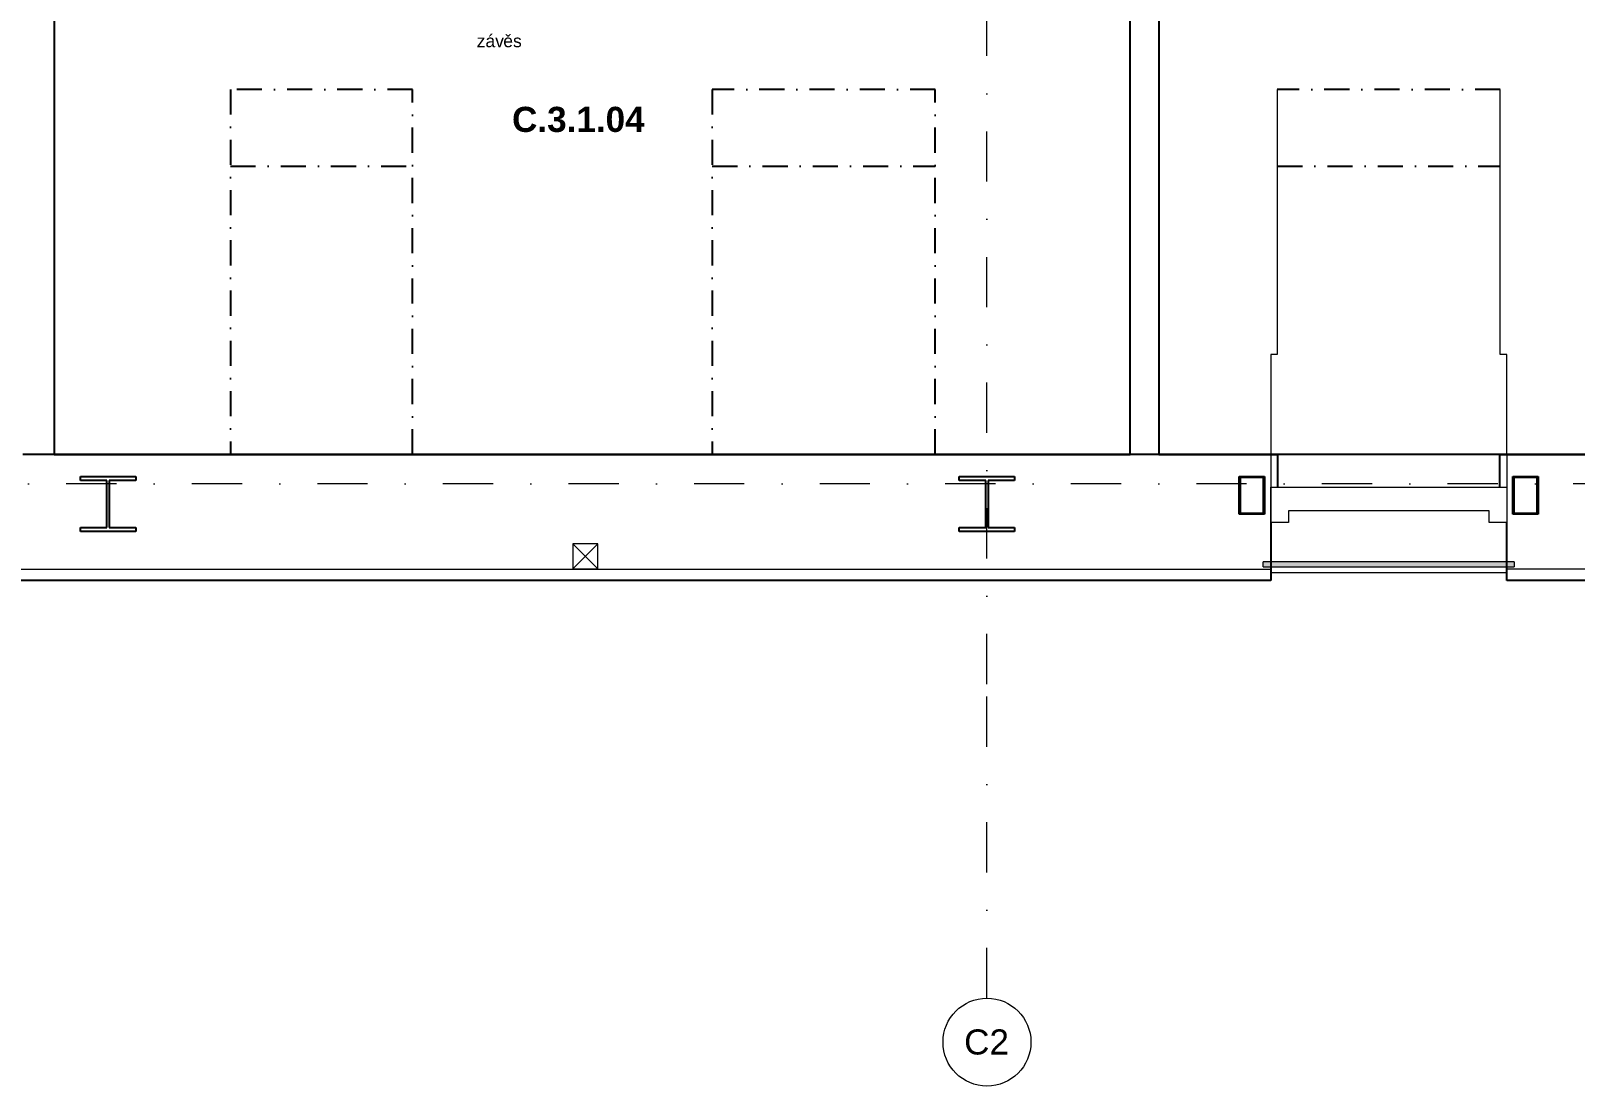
# Model space of a CAD drawing. Header units: millimetres. Extents: x -48393 to -1543, y -7799 to 13735.
# Drawn here: x -32542 to -26393, y -7799 to -3599 of the extents above; entities that cross this region are included whole.
import ezdxf

# ---------------------------------------------------------------- set-up
doc = ezdxf.new("R2010")
doc.units = ezdxf.units.MM
for name, pattern in [('HA_Dash_3mm-S1mm', [150, 100, -50]), ('HA_DashDot_10mm-S3mm', [500, 200, -150, 0, -150]), ('HA_DashDot_4mm-S1mm', [200, 100, -50, 0, -50])]:
    doc.linetypes.add(name, pattern=pattern)
for name, color, linetype, lineweight in [('-UNDERLAY_A-AREA-____-OTLN', 9, 'Continuous', 25), ('-UNDERLAY_A-FLOR-HRAL-OTLN', 9, 'Continuous', 9), ('A-AREA-____-IDEN', 9, 'Continuous', 9), ('A-COLS-____-MCUT', 9, 'Continuous', 25), ('A-FLOR-____-OVHD', 9, 'HA_DashDot_4mm-S1mm', 25), ('A-GENM-____-MCUT', 9, 'HA_Dash_3mm-S1mm', 25), ('A-GLAZ-____-OTLN', 9, 'Continuous', 5), ('A-ROOF-____-OTLN', 9, 'Continuous', 9), ('A-WALL-____-MCUT', 9, 'Continuous', 9), ('A-WALL-____-OTLN', 9, 'Continuous', 9), ('G-____-____-TEXT', 9, 'Continuous', 5), ('I-WALL-____-MCUT', 9, 'Continuous', 25), ('M-HVAC-DUCT-OTLN', 9, 'Continuous', 9), ('S-GRID-____-IDEN', 9, 'Continuous', 9), ('S-GRID-____-OTLN', 9, 'Continuous', 5)]:
    doc.layers.add(name, color=color, linetype=linetype, lineweight=lineweight)
doc.styles.add('Arial', font='arial.ttf', dxfattribs={"height": 100})
doc.styles.add('Arial_3', font='arial.ttf', dxfattribs={"height": 50})
doc.styles.add('Arial_B', font='arialbd.ttf', dxfattribs={"height": 100})

# ---------------------------------------------------------------- blocks, each defined once
blk = doc.blocks.new('BD Libus_IFC_ifc-1-DPS_3NP-C')
at = {"layer": 'A-COLS-____-MCUT', "color": 7}
for p, q in [((-32344.9, -5387.8), (-32344.9, -5371.8)), ((-32344.9, -5371.8), (-32124.9, -5371.8)), ((-32239.7, -5387.8), (-32344.9, -5387.8)), ((-32239.7, -5575.8), (-32239.7, -5387.8)), ((-32124.9, -5387.8), (-32230.2, -5387.8)), ((-32230.2, -5387.8), (-32230.2, -5575.8)), ((-32124.9, -5371.8), (-32124.9, -5387.8)), ((-28844.9, -5387.8), (-28844.9, -5371.8)), ((-28844.9, -5371.8), (-28624.9, -5371.8)), ((-28739.7, -5387.8), (-28844.9, -5387.8)), ((-28739.7, -5575.8), (-28739.7, -5387.8)), ((-28624.9, -5387.8), (-28730.2, -5387.8)), ((-28730.2, -5387.8), (-28730.2, -5575.8)), ((-28624.9, -5371.8), (-28624.9, -5387.8)), ((-27730, -5521.8), (-27730, -5371.8)), ((-27730, -5371.8), (-27630, -5371.8)), ((-27634, -5375.8), (-27726, -5375.8)), ((-27726, -5375.8), (-27726, -5517.8)), ((-27634, -5517.8), (-27634, -5375.8)), ((-27630, -5371.8), (-27630, -5521.8)), ((-26640, -5521.8), (-26640, -5371.8)), ((-26640, -5371.8), (-26540, -5371.8)), ((-26544, -5375.8), (-26636, -5375.8)), ((-26636, -5375.8), (-26636, -5517.8)), ((-26544, -5517.8), (-26544, -5375.8)), ((-26540, -5371.8), (-26540, -5521.8)), ((-27630, -5521.8), (-27730, -5521.8)), ((-27726, -5517.8), (-27634, -5517.8)), ((-26540, -5521.8), (-26640, -5521.8)), ((-26636, -5517.8), (-26544, -5517.8)), ((-32344.9, -5591.8), (-32344.9, -5575.8)), ((-32344.9, -5575.8), (-32239.7, -5575.8)), ((-32124.9, -5591.8), (-32344.9, -5591.8)), ((-32230.2, -5575.8), (-32124.9, -5575.8)), ((-32124.9, -5575.8), (-32124.9, -5591.8)), ((-28844.9, -5591.8), (-28844.9, -5575.8)), ((-28844.9, -5575.8), (-28739.7, -5575.8)), ((-28624.9, -5591.8), (-28844.9, -5591.8)), ((-28730.2, -5575.8), (-28624.9, -5575.8)), ((-28624.9, -5575.8), (-28624.9, -5591.8))]:
    blk.add_line(p, q, dxfattribs=at)
at = {"layer": 'A-GENM-____-MCUT', "color": 7, "linetype": 'Continuous'}
for p, q in [((-32344.9, -5387.8), (-32344.9, -5371.8)), ((-32344.9, -5371.8), (-32124.9, -5371.8)), ((-32239.7, -5387.8), (-32344.9, -5387.8)), ((-32239.7, -5575.8), (-32239.7, -5387.8)), ((-32124.9, -5387.8), (-32230.2, -5387.8)), ((-32230.2, -5387.8), (-32230.2, -5575.8)), ((-32124.9, -5371.8), (-32124.9, -5387.8)), ((-28844.9, -5387.8), (-28844.9, -5371.8)), ((-28844.9, -5371.8), (-28624.9, -5371.8)), ((-28739.7, -5387.8), (-28844.9, -5387.8)), ((-28739.7, -5575.8), (-28739.7, -5387.8)), ((-28624.9, -5387.8), (-28730.2, -5387.8)), ((-28730.2, -5387.8), (-28730.2, -5575.8)), ((-28624.9, -5371.8), (-28624.9, -5387.8)), ((-27730, -5521.8), (-27730, -5371.8)), ((-27730, -5371.8), (-27630, -5371.8)), ((-27634, -5375.8), (-27726, -5375.8)), ((-27726, -5375.8), (-27726, -5517.8)), ((-27634, -5517.8), (-27634, -5375.8)), ((-27630, -5371.8), (-27630, -5521.8)), ((-26640, -5521.8), (-26640, -5371.8)), ((-26640, -5371.8), (-26540, -5371.8)), ((-26544, -5375.8), (-26636, -5375.8)), ((-26636, -5375.8), (-26636, -5517.8)), ((-26544, -5517.8), (-26544, -5375.8)), ((-26540, -5371.8), (-26540, -5521.8)), ((-27630, -5521.8), (-27730, -5521.8)), ((-27726, -5517.8), (-27634, -5517.8)), ((-26540, -5521.8), (-26640, -5521.8)), ((-26636, -5517.8), (-26544, -5517.8)), ((-32344.9, -5591.8), (-32344.9, -5575.8)), ((-32344.9, -5575.8), (-32239.7, -5575.8)), ((-32124.9, -5591.8), (-32344.9, -5591.8)), ((-32230.2, -5575.8), (-32124.9, -5575.8)), ((-32124.9, -5575.8), (-32124.9, -5591.8)), ((-28844.9, -5591.8), (-28844.9, -5575.8)), ((-28844.9, -5575.8), (-28739.7, -5575.8)), ((-28624.9, -5591.8), (-28844.9, -5591.8)), ((-28730.2, -5575.8), (-28624.9, -5575.8)), ((-28624.9, -5575.8), (-28624.9, -5591.8))]:
    blk.add_line(p, q, dxfattribs=at)
blk = doc.blocks.new('Railing - Railing-1844160-DPS_3NP-C')
at = {"layer": '-UNDERLAY_A-FLOR-HRAL-OTLN'}
blk.add_hatch(color=256, dxfattribs=at).paths.add_polyline_path([(-26634.9, -5731.8), (-26634.9, -5711.8), (-27634.9, -5711.8), (-27634.9, -5731.8), (-27172.5, -5731.8)])
for p, q in [((-27634.9, -5731.8), (-27634.9, -5711.8)), ((-26634.9, -5711.8), (-27634.9, -5711.8)), ((-26634.9, -5711.8), (-26634.9, -5731.8)), ((-27634.9, -5731.8), (-26634.9, -5731.8))]:
    blk.add_line(p, q, dxfattribs=at)
blk = doc.blocks.new('Roof-Windows_VELUX_VFE - VFE size 940x1370 _PK38__31-1785092-DPS_3NP-C')
at = {"layer": 'A-GLAZ-____-OTLN'}
for p, q in [((470, 235), (-470, 235)), ((-470, -235), (-470, 235)), ((470, -235), (470, 235)), ((-470, -104.9), (-470, 36.3)), ((-470, 36.3), (-399.6, 36.3)), ((-399.6, 36.3), (-399.6, -10.3)), ((399.6, -10.3), (399.6, 36.3)), ((399.6, 36.3), (470, 36.3)), ((470, 36.3), (470, -104.9)), ((-399.6, -10.3), (399.6, -10.3)), ((470, -104.9), (-470, -104.9)), ((-470, -235), (470, -235))]:
    blk.add_line(p, q, dxfattribs=at)
blk = doc.blocks.new('Grid - Radius 3_5mm-353793-DPS_3NP-C')
at = {"layer": 'S-GRID-____-IDEN'}
blk.add_circle((0, 0), 3.5, dxfattribs=at)

msp = doc.modelspace()

# ---------------------------------------------------------------- linework, layer by layer
at = {"layer": '-UNDERLAY_A-AREA-____-OTLN'}
msp.add_line((-23214.9, -5284.3), (-32574.9, -5284.3), dxfattribs=at)
at = {"layer": 'A-FLOR-____-OVHD'}
for p, q in [((-31747.6, -3831.9), (-31747.6, -5284.3)), ((-31022.2, -3831.9), (-31747.6, -3831.9)), ((-31022.2, -5284.3), (-31022.2, -3831.9)), ((-29828.6, -3831.9), (-29828.6, -5284.3)), ((-28941.2, -3831.9), (-29828.6, -3831.9)), ((-28941.2, -5284.3), (-28941.2, -3831.9)), ((-26691.2, -3831.9), (-27578.6, -3831.9)), ((-31747.6, -4137.4), (-31022.2, -4137.4)), ((-29828.6, -4137.4), (-28941.2, -4137.4)), ((-27578.6, -4137.4), (-26691.2, -4137.4))]:
    msp.add_line(p, q, dxfattribs=at)
at = {"layer": 'A-ROOF-____-OTLN'}
for p, q in [((-27578.6, -3831.9), (-27578.6, -4886.7)), ((-26691.2, -4886.7), (-26691.2, -3831.9)), ((-27578.6, -4886.7), (-27604.9, -4886.7)), ((-27604.9, -4886.7), (-27604.9, -5284.3)), ((-26665, -4886.7), (-26691.2, -4886.7)), ((-26665, -5284.3), (-26665, -4886.7))]:
    msp.add_line(p, q, dxfattribs=at)
at = {"layer": 'A-WALL-____-MCUT', "lineweight": 25}
for p, q in [((-32449.9, -5284.3), (-28164.9, -5284.3)), ((-28049.9, -5284.3), (-27577.8, -5284.3)), ((-27577.8, -5284.3), (-27577.8, -5414.4)), ((-26692, -5284.3), (-23434.9, -5284.3)), ((-26692, -5414.4), (-26692, -5284.3)), ((-27604.9, -5555.5), (-27604.9, -5786.8)), ((-26665, -5786.8), (-26665, -5555.5)), ((-27604.9, -5786.8), (-35134.9, -5786.8)), ((-22949.9, -5786.8), (-26665, -5786.8))]:
    msp.add_line(p, q, dxfattribs=at)
at = {"layer": 'A-WALL-____-MCUT'}
msp.add_line((-28164.9, -5284.3), (-28049.9, -5284.3), dxfattribs=at)
at = {"layer": 'A-WALL-____-OTLN'}
for p, q in [((-35134.9, -5741.8), (-27604.9, -5741.8)), ((-22994.9, -5741.8), (-26665, -5741.8))]:
    msp.add_line(p, q, dxfattribs=at)
at = {"layer": 'I-WALL-____-MCUT'}
for p, q in [((-28049.9, -2301.8), (-28049.9, -5284.3)), ((-32449.9, -2416.8), (-32449.9, -5284.3)), ((-28164.9, -5284.3), (-28164.9, -2416.8))]:
    msp.add_line(p, q, dxfattribs=at)
at = {"layer": 'M-HVAC-DUCT-OTLN', "lineweight": 5}
for p, q in [((-30284.4, -5740.1), (-30384.4, -5640.1)), ((-30284.4, -5640.1), (-30384.4, -5740.1)), ((-30284.4, -5640.1), (-30384.4, -5640.1)), ((-30384.4, -5640.1), (-30384.4, -5740.1)), ((-30284.4, -5740.1), (-30284.4, -5640.1)), ((-30384.4, -5740.1), (-30284.4, -5740.1))]:
    msp.add_line(p, q, dxfattribs=at)
at = {"layer": 'S-GRID-____-OTLN', "linetype": 'HA_DashDot_10mm-S3mm', "lineweight": 9}
for p, q in [((-28734.9, -6198.9), (-28734.9, 12134.7)), ((-22199.7, -5401.8), (-46792.8, -5401.8)), ((-28734.9, -7448.9), (-28734.9, -6198.9))]:
    msp.add_line(p, q, dxfattribs=at)

# ---------------------------------------------------------------- block references
at = {"layer": '-UNDERLAY_A-FLOR-HRAL-OTLN'}
msp.add_blockref('Railing - Railing-1844160-DPS_3NP-C', (0, 0), dxfattribs=at)
at = {"lineweight": 5}
msp.add_blockref('BD Libus_IFC_ifc-1-DPS_3NP-C', (0, 0), dxfattribs=at)
at = {"layer": 'A-GLAZ-____-OTLN', "rotation": 180}
msp.add_blockref('Roof-Windows_VELUX_VFE - VFE size 940x1370 _PK38__31-1785092-DPS_3NP-C', (-27134.9, -5519.3), dxfattribs=at)
at = {"layer": 'S-GRID-____-IDEN', "xscale": 49.99999999999998, "yscale": 49.99999999999998, "zscale": 49.99999999999998}
msp.add_blockref('Grid - Radius 3_5mm-353793-DPS_3NP-C', (-28734.9, -7623.9), dxfattribs=at)

# ---------------------------------------------------------------- texts
at = {"layer": 'A-AREA-____-IDEN', "lineweight": 5, "insert": (-30626.2, -3900.8), "char_height": 100, "width": 653.375, "attachment_point": 1, "style": 'Arial_B'}
msp.add_mtext('C.3.1.04', dxfattribs=at)
at = {"layer": 'G-____-____-TEXT', "color": 11, "lineweight": 9, "char_height": 50, "attachment_point": 1, "style": 'Arial_3'}
for s, insert, width in [('záv', (-30767.1, -3613.5), 128.27), ('ěs', (-30661.2, -3613.5), 92.194)]:
    msp.add_mtext(s, dxfattribs=dict(at, insert=insert, width=width))
at = {"layer": 'S-GRID-____-IDEN', "lineweight": 5, "insert": (-28825.8, -7573.2), "char_height": 100, "width": 220.464, "attachment_point": 1, "style": 'Arial'}
msp.add_mtext('C2', dxfattribs=at)

doc.saveas('drawing.dxf')
